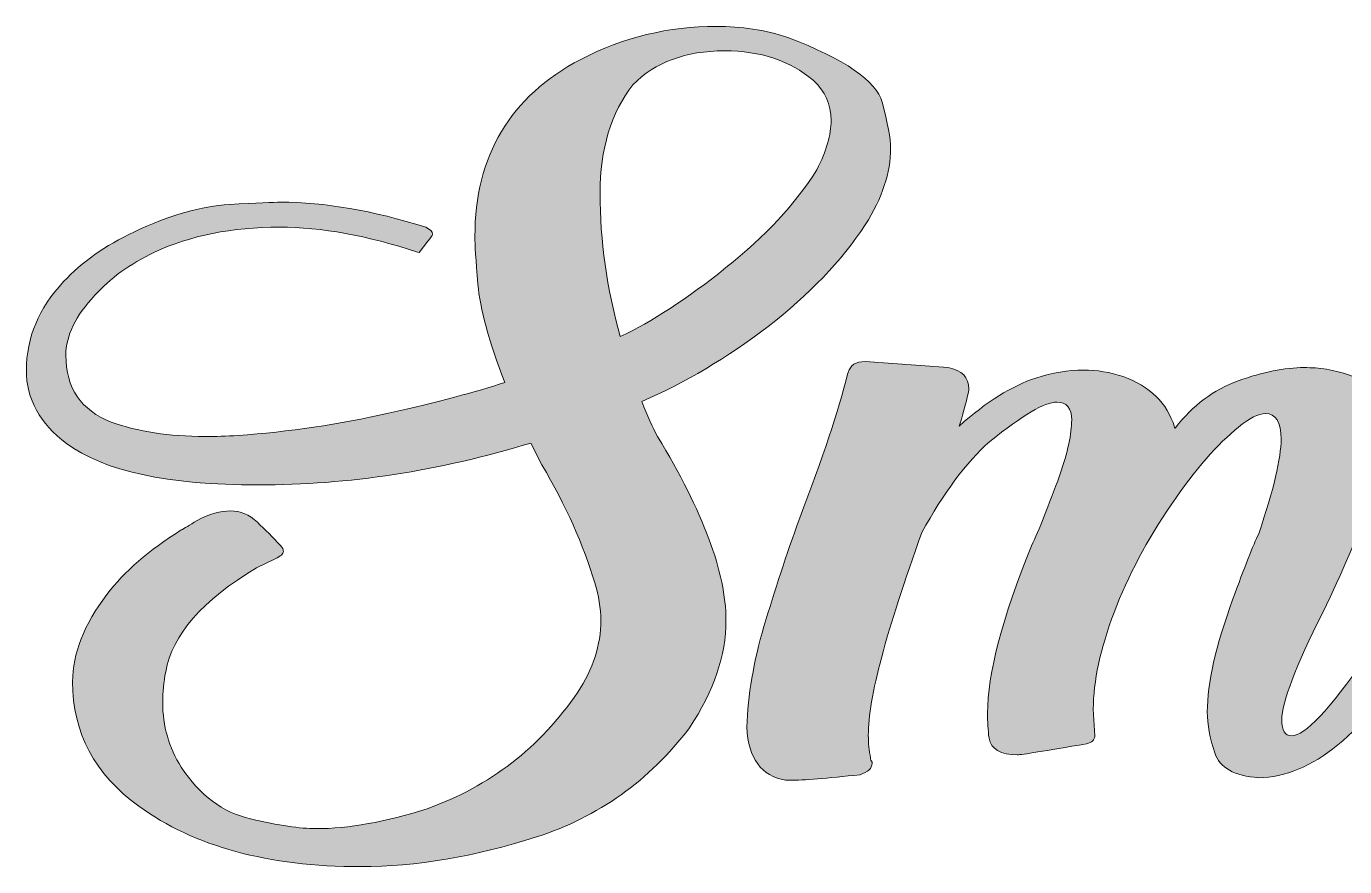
# Model space of a CAD drawing. Extents: x 554 to 1446, y -1398 to -601.
# Drawn here: x 585.1 to 999.9, y -865.9 to -601.5 of the extents above; entities that cross this region are included whole.
import ezdxf

# ---------------------------------------------------------------- set-up
doc = ezdxf.new("R2010")
doc.units = 0
doc.header["$MEASUREMENT"] = 0
doc.layers.add('katman 1', color=7, linetype='Continuous')

# ---------------------------------------------------------------- blocks, each defined once
blk = doc.blocks.new('block 2')
at = {"layer": 'katman 1', "true_color": 0xffffff}
h = blk.add_hatch(color=7, dxfattribs=at)
h.dxf.hatch_style = 2
edge = h.paths.add_edge_path()
edge.add_spline(control_points=[(620.52, -846.87), (606.61, -836.81), (599.66, -823.76), (599.66, -807.73), (599.66, -798.92), (603.25, -789.75), (610.44, -780.22), (615.91, -773.09), (623.72, -766.33), (633.88, -759.94), (634.82, -759.52), (636.46, -758.52), (638.81, -756.95), (642.71, -754.96), (646.23, -753.96), (649.36, -753.96), (652.48, -753.96), (655.29, -755.14), (657.8, -757.5), (660.29, -759.86), (662.72, -762.3), (665.06, -764.81), (665.69, -765.54), (666, -766.17), (666, -766.7), (666, -767.43), (665.14, -768.22), (663.42, -769.06), (663.42, -769.06), (657.56, -771.88), (657.56, -771.88), (640.52, -782.05), (630.99, -792.95), (628.96, -804.58), (628.33, -807.83), (628.02, -811.03), (628.02, -814.17), (628.02, -821.61), (629.97, -828.42), (633.88, -834.61), (639.66, -843.41), (646.93, -848.83), (655.68, -850.88), (664.44, -852.92), (671.31, -853.94), (676.32, -853.94), (686.47, -853.94), (698.12, -851.84), (711.25, -847.65), (730.94, -840.63), (746.72, -828.42), (758.6, -811.03), (763.44, -803.69), (765.87, -796.15), (765.87, -788.39), (765.87, -784.51), (765.24, -780.58), (763.99, -776.6), (760.4, -764.65), (754.85, -752.29), (747.35, -739.5), (747.35, -739.5), (743.83, -732.59), (743.83, -732.59), (715.07, -741.39), (686.47, -745.79), (658.03, -745.79), (629.58, -745.79), (609.5, -741.44), (597.78, -732.74), (589.34, -726.45), (585.12, -718.75), (585.12, -709.63), (585.12, -699.47), (589.03, -690.2), (596.84, -681.81), (602.47, -675.73), (609.89, -670.49), (619.11, -666.09), (630.37, -660.85), (640.33, -658), (649, -657.52), (657.68, -657.05), (663.03, -656.82), (665.06, -656.82), (678.97, -656.82), (694.21, -659.44), (710.78, -664.68), (712.18, -665.3), (712.89, -666.04), (712.89, -666.88), (712.89, -667.3), (712.42, -668.03), (711.48, -669.08), (711.48, -669.08), (708.67, -672.69), (708.67, -672.69), (708.67, -672.69), (708.2, -672.54), (708.2, -672.54), (692.41, -667.3), (677.96, -664.68), (664.83, -664.68), (649.82, -664.68), (636.7, -667.3), (625.44, -672.54), (617.63, -676.31), (611.38, -680.82), (606.69, -686.06), (600.59, -692.55), (597.55, -698.84), (597.55, -704.92), (597.55, -715.29), (602.31, -722.32), (611.85, -725.98), (620.13, -729.02), (629.97, -730.54), (641.39, -730.54), (644.67, -730.54), (648.1, -730.44), (651.7, -730.23), (667.8, -729.08), (683.58, -726.74), (699.05, -723.23), (714.53, -719.72), (726.72, -716.5), (735.63, -713.56), (730.62, -700.57), (727.81, -690.25), (727.19, -682.6), (726.56, -674.95), (726.25, -669.97), (726.25, -667.66), (726.25, -642.2), (737.35, -623.6), (759.54, -611.86), (772.98, -604.94), (787.2, -601.48), (802.21, -601.48), (810.02, -601.48), (817.52, -602.64), (824.71, -604.94), (842.68, -611.86), (852.57, -618.64), (854.37, -625.3), (856.16, -631.95), (857.06, -636.8), (857.06, -639.84), (857.06, -647.49), (854.4, -655.51), (849.09, -663.89), (841.59, -675.31), (831.39, -685.98), (818.5, -695.88), (805.6, -705.78), (792.36, -713.67), (778.76, -719.54), (780.48, -723.94), (782.12, -727.61), (783.69, -730.54), (798.06, -754.12), (805.25, -773.41), (805.25, -788.39), (805.25, -799.39), (801.42, -810.66), (793.77, -822.19), (781.11, -838.85), (765.05, -850.3), (745.59, -856.54), (726.13, -862.77), (707.73, -865.89), (690.38, -865.89), (661.15, -865.89), (637.87, -859.55), (620.52, -846.87)], knot_values=[0, 0, 0, 0, 1, 1, 1, 2, 2, 2, 3, 3, 3, 4, 4, 4, 5, 5, 5, 6, 6, 6, 7, 7, 7, 8, 8, 8, 9, 9, 9, 10, 10, 10, 11, 11, 11, 12, 12, 12, 13, 13, 13, 14, 14, 14, 15, 15, 15, 16, 16, 16, 17, 17, 17, 18, 18, 18, 19, 19, 19, 20, 20, 20, 21, 21, 21, 22, 22, 22, 23, 23, 23, 24, 24, 24, 25, 25, 25, 26, 26, 26, 27, 27, 27, 28, 28, 28, 29, 29, 29, 30, 30, 30, 31, 31, 31, 32, 32, 32, 33, 33, 33, 34, 34, 34, 35, 35, 35, 36, 36, 36, 37, 37, 37, 38, 38, 38, 39, 39, 39, 40, 40, 40, 41, 41, 41, 42, 42, 42, 43, 43, 43, 44, 44, 44, 45, 45, 45, 46, 46, 46, 47, 47, 47, 48, 48, 48, 49, 49, 49, 50, 50, 50, 51, 51, 51, 52, 52, 52, 53, 53, 53, 54, 54, 54, 55, 55, 55, 56, 56, 56, 57, 57, 57, 58, 58, 58, 58], degree=3, periodic=1)
edge = h.paths.add_edge_path()
edge.add_spline(control_points=[(805.25, -677.41), (817.6, -667.56), (827.13, -657.29), (833.85, -646.6), (836.82, -640.73), (838.31, -635.54), (838.31, -631.04), (838.31, -626.01), (836.43, -621.82), (832.68, -618.46), (825.49, -612.28), (816.19, -609.19), (804.78, -609.19), (792.59, -609.19), (782.98, -612.75), (775.95, -619.87), (769.07, -628.68), (765.63, -640.05), (765.63, -653.99), (765.63, -668.87), (767.74, -683.91), (771.96, -699.1), (781.81, -694.49), (792.91, -687.26), (805.25, -677.41)], knot_values=[0, 0, 0, 0, 1, 1, 1, 2, 2, 2, 3, 3, 3, 4, 4, 4, 5, 5, 5, 6, 6, 6, 7, 7, 7, 8, 8, 8, 8], degree=3, periodic=1)
h = blk.add_hatch(color=7, dxfattribs=at)
h.dxf.hatch_style = 2
edge = h.paths.add_edge_path()
edge.add_spline(control_points=[(824.01, -838.69), (816.35, -837.44), (812.29, -831.88), (811.82, -822.03), (812.13, -811.97), (813.93, -801.39), (817.21, -790.28), (820.49, -779.17), (824.24, -767.8), (828.46, -756.16), (835.65, -737.41), (840.65, -722.32), (843.47, -710.89), (843.47, -710.89), (843.7, -710.42), (843.7, -710.42), (844.32, -708.12), (846.12, -706.96), (849.09, -706.96), (849.09, -706.96), (875.11, -708.85), (875.11, -708.85), (879.49, -709.69), (881.68, -711.94), (881.68, -715.61), (881.68, -715.61), (881.68, -715.92), (881.68, -715.92), (881.05, -718.86), (880.27, -721.9), (879.33, -725.04), (879.33, -725.04), (878.63, -727.24), (878.63, -727.24), (887.22, -719.59), (895.28, -714.56), (902.78, -712.15), (907.93, -710.47), (912.93, -709.63), (917.78, -709.63), (922, -709.63), (926.14, -710.32), (930.21, -711.68), (938.65, -714.72), (944.04, -720.01), (946.38, -727.56), (946.38, -727.56), (946.62, -727.87), (946.62, -727.87), (952.09, -720.74), (958.69, -715.79), (966.43, -713.01), (974.16, -710.24), (981.08, -708.85), (987.17, -708.85), (989.52, -708.85), (991.86, -709.01), (994.21, -709.32), (1004.68, -711.42), (1010.26, -714.9), (1010.97, -719.77), (1011.67, -724.65), (1012.02, -727.98), (1012.02, -729.76), (1012.02, -741.29), (1005.69, -759.99), (993.03, -785.87), (984.44, -802.96), (980.14, -814.22), (980.14, -819.67), (980.14, -823.03), (981.15, -824.7), (983.19, -824.7), (987.41, -824.7), (995.14, -816.53), (1006.4, -800.18), (1018.12, -783.2), (1024.99, -772.25), (1027.03, -767.33), (1027.03, -767.33), (1037.81, -770.47), (1037.81, -770.47), (1036.87, -773.61), (1031.87, -782.52), (1022.81, -797.19), (1006.08, -824.13), (989.44, -837.7), (972.87, -837.91), (965.21, -837.38), (960.6, -834.79), (959.04, -830.13), (957.48, -825.46), (956.7, -821.14), (956.7, -817.16), (956.7, -808.25), (959.35, -796.51), (964.67, -781.95), (968.42, -771.57), (971.15, -764.65), (972.87, -761.2), (977.56, -747.26), (979.91, -737.3), (979.91, -731.33), (979.91, -725.98), (978.26, -723.31), (974.98, -723.31), (972.79, -723.31), (969.98, -724.73), (966.54, -727.56), (959.98, -732.8), (952.91, -740.94), (945.33, -752), (937.74, -763.06), (931.77, -774.35), (927.39, -785.87), (923.01, -797.41), (920.83, -807.57), (920.83, -816.37), (920.83, -816.37), (921.3, -824.7), (921.3, -824.7), (921.3, -825.96), (920.44, -826.8), (918.72, -827.22), (905.59, -829.52), (898.32, -830.68), (896.92, -830.68), (891.6, -830.68), (888.63, -828.95), (888.01, -825.49), (887.69, -822.87), (887.54, -820.25), (887.54, -817.63), (887.54, -805.26), (892.15, -787.71), (901.37, -764.97), (903.72, -759.94), (906.68, -752.5), (910.28, -742.65), (912.78, -735.41), (914.03, -729.65), (914.03, -725.35), (914.03, -721.58), (912.47, -719.7), (909.34, -719.7), (905.59, -719.7), (898.56, -723.84), (888.24, -732.11), (880.74, -738.82), (873.63, -748.36), (866.91, -760.72), (855.66, -791.64), (850.03, -812.91), (850.03, -824.55), (850.03, -827.06), (850.26, -829.42), (850.73, -831.62), (850.73, -832.15), (850.89, -832.62), (851.2, -833.03), (851.2, -833.03), (851.2, -833.35), (851.2, -833.35), (851.2, -834.92), (849.95, -836.12), (847.45, -836.96), (836.98, -838.12), (829.63, -838.69), (825.41, -838.69), (825.41, -838.69), (824.01, -838.69), (824.01, -838.69)], knot_values=[0, 0, 0, 0, 1, 1, 1, 2, 2, 2, 3, 3, 3, 4, 4, 4, 5, 5, 5, 6, 6, 6, 7, 7, 7, 8, 8, 8, 9, 9, 9, 10, 10, 10, 11, 11, 11, 12, 12, 12, 13, 13, 13, 14, 14, 14, 15, 15, 15, 16, 16, 16, 17, 17, 17, 18, 18, 18, 19, 19, 19, 20, 20, 20, 21, 21, 21, 22, 22, 22, 23, 23, 23, 24, 24, 24, 25, 25, 25, 26, 26, 26, 27, 27, 27, 28, 28, 28, 29, 29, 29, 30, 30, 30, 31, 31, 31, 32, 32, 32, 33, 33, 33, 34, 34, 34, 35, 35, 35, 36, 36, 36, 37, 37, 37, 38, 38, 38, 39, 39, 39, 40, 40, 40, 41, 41, 41, 42, 42, 42, 43, 43, 43, 44, 44, 44, 45, 45, 45, 46, 46, 46, 47, 47, 47, 48, 48, 48, 49, 49, 49, 50, 50, 50, 51, 51, 51, 52, 52, 52, 53, 53, 53, 54, 54, 54, 55, 55, 55, 56, 56, 56, 57, 57, 57, 57], degree=3, periodic=1)
at = {"layer": 'katman 1', "lineweight": 0}
for points, knots in [([(620.52, -846.87), (606.61, -836.81), (599.66, -823.76), (599.66, -807.73), (599.66, -798.92), (603.25, -789.75), (610.44, -780.22), (615.91, -773.09), (623.72, -766.33), (633.88, -759.94), (634.82, -759.52), (636.46, -758.52), (638.81, -756.95), (642.71, -754.96), (646.23, -753.96), (649.36, -753.96), (652.48, -753.96), (655.29, -755.14), (657.8, -757.5), (660.29, -759.86), (662.72, -762.3), (665.06, -764.81), (665.69, -765.54), (666, -766.17), (666, -766.7), (666, -767.43), (665.14, -768.22), (663.42, -769.06), (663.42, -769.06), (657.56, -771.88), (657.56, -771.88), (640.52, -782.05), (630.99, -792.95), (628.96, -804.58), (628.33, -807.83), (628.02, -811.03), (628.02, -814.17), (628.02, -821.61), (629.97, -828.42), (633.88, -834.61), (639.66, -843.41), (646.93, -848.83), (655.68, -850.88), (664.44, -852.92), (671.31, -853.94), (676.32, -853.94), (686.47, -853.94), (698.12, -851.84), (711.25, -847.65), (730.94, -840.63), (746.72, -828.42), (758.6, -811.03), (763.44, -803.69), (765.87, -796.15), (765.87, -788.39), (765.87, -784.51), (765.24, -780.58), (763.99, -776.6), (760.4, -764.65), (754.85, -752.29), (747.35, -739.5), (747.35, -739.5), (743.83, -732.59), (743.83, -732.59), (715.07, -741.39), (686.47, -745.79), (658.03, -745.79), (629.58, -745.79), (609.5, -741.44), (597.78, -732.74), (589.34, -726.45), (585.12, -718.75), (585.12, -709.63), (585.12, -699.47), (589.03, -690.2), (596.84, -681.81), (602.47, -675.73), (609.89, -670.49), (619.11, -666.09), (630.37, -660.85), (640.33, -658), (649, -657.52), (657.68, -657.05), (663.03, -656.82), (665.06, -656.82), (678.97, -656.82), (694.21, -659.44), (710.78, -664.68), (712.18, -665.3), (712.89, -666.04), (712.89, -666.88), (712.89, -667.3), (712.42, -668.03), (711.48, -669.08), (711.48, -669.08), (708.67, -672.69), (708.67, -672.69), (708.67, -672.69), (708.2, -672.54), (708.2, -672.54), (692.41, -667.3), (677.96, -664.68), (664.83, -664.68), (649.82, -664.68), (636.7, -667.3), (625.44, -672.54), (617.63, -676.31), (611.38, -680.82), (606.69, -686.06), (600.59, -692.55), (597.55, -698.84), (597.55, -704.92), (597.55, -715.29), (602.31, -722.32), (611.85, -725.98), (620.13, -729.02), (629.97, -730.54), (641.39, -730.54), (644.67, -730.54), (648.1, -730.44), (651.7, -730.23), (667.8, -729.08), (683.58, -726.74), (699.05, -723.23), (714.53, -719.72), (726.72, -716.5), (735.63, -713.56), (730.62, -700.57), (727.81, -690.25), (727.19, -682.6), (726.56, -674.95), (726.25, -669.97), (726.25, -667.66), (726.25, -642.2), (737.35, -623.6), (759.54, -611.86), (772.98, -604.94), (787.2, -601.48), (802.21, -601.48), (810.02, -601.48), (817.52, -602.64), (824.71, -604.94), (842.68, -611.86), (852.57, -618.64), (854.37, -625.3), (856.16, -631.95), (857.06, -636.8), (857.06, -639.84), (857.06, -647.49), (854.4, -655.51), (849.09, -663.89), (841.59, -675.31), (831.39, -685.98), (818.5, -695.88), (805.6, -705.78), (792.36, -713.67), (778.76, -719.54), (780.48, -723.94), (782.12, -727.61), (783.69, -730.54), (798.06, -754.12), (805.25, -773.41), (805.25, -788.39), (805.25, -799.39), (801.42, -810.66), (793.77, -822.19), (781.11, -838.85), (765.05, -850.3), (745.59, -856.54), (726.13, -862.77), (707.73, -865.89), (690.38, -865.89), (661.15, -865.89), (637.87, -859.55), (620.52, -846.87)], [0, 0, 0, 0, 1, 1, 1, 2, 2, 2, 3, 3, 3, 4, 4, 4, 5, 5, 5, 6, 6, 6, 7, 7, 7, 8, 8, 8, 9, 9, 9, 10, 10, 10, 11, 11, 11, 12, 12, 12, 13, 13, 13, 14, 14, 14, 15, 15, 15, 16, 16, 16, 17, 17, 17, 18, 18, 18, 19, 19, 19, 20, 20, 20, 21, 21, 21, 22, 22, 22, 23, 23, 23, 24, 24, 24, 25, 25, 25, 26, 26, 26, 27, 27, 27, 28, 28, 28, 29, 29, 29, 30, 30, 30, 31, 31, 31, 32, 32, 32, 33, 33, 33, 34, 34, 34, 35, 35, 35, 36, 36, 36, 37, 37, 37, 38, 38, 38, 39, 39, 39, 40, 40, 40, 41, 41, 41, 42, 42, 42, 43, 43, 43, 44, 44, 44, 45, 45, 45, 46, 46, 46, 47, 47, 47, 48, 48, 48, 49, 49, 49, 50, 50, 50, 51, 51, 51, 52, 52, 52, 53, 53, 53, 54, 54, 54, 55, 55, 55, 56, 56, 56, 57, 57, 57, 58, 58, 58, 58]), ([(805.25, -677.41), (817.6, -667.56), (827.13, -657.29), (833.85, -646.6), (836.82, -640.73), (838.31, -635.54), (838.31, -631.04), (838.31, -626.01), (836.43, -621.82), (832.68, -618.46), (825.49, -612.28), (816.19, -609.19), (804.78, -609.19), (792.59, -609.19), (782.98, -612.75), (775.95, -619.87), (769.07, -628.68), (765.63, -640.05), (765.63, -653.99), (765.63, -668.87), (767.74, -683.91), (771.96, -699.1), (781.81, -694.49), (792.91, -687.26), (805.25, -677.41)], [0, 0, 0, 0, 1, 1, 1, 2, 2, 2, 3, 3, 3, 4, 4, 4, 5, 5, 5, 6, 6, 6, 7, 7, 7, 8, 8, 8, 8]), ([(824.01, -838.69), (816.35, -837.44), (812.29, -831.88), (811.82, -822.03), (812.13, -811.97), (813.93, -801.39), (817.21, -790.28), (820.49, -779.17), (824.24, -767.8), (828.46, -756.16), (835.65, -737.41), (840.65, -722.32), (843.47, -710.89), (843.47, -710.89), (843.7, -710.42), (843.7, -710.42), (844.32, -708.12), (846.12, -706.96), (849.09, -706.96), (849.09, -706.96), (875.11, -708.85), (875.11, -708.85), (879.49, -709.69), (881.68, -711.94), (881.68, -715.61), (881.68, -715.61), (881.68, -715.92), (881.68, -715.92), (881.05, -718.86), (880.27, -721.9), (879.33, -725.04), (879.33, -725.04), (878.63, -727.24), (878.63, -727.24), (887.22, -719.59), (895.28, -714.56), (902.78, -712.15), (907.93, -710.47), (912.93, -709.63), (917.78, -709.63), (922, -709.63), (926.14, -710.32), (930.21, -711.68), (938.65, -714.72), (944.04, -720.01), (946.38, -727.56), (946.38, -727.56), (946.62, -727.87), (946.62, -727.87), (952.09, -720.74), (958.69, -715.79), (966.43, -713.01), (974.16, -710.24), (981.08, -708.85), (987.17, -708.85), (989.52, -708.85), (991.86, -709.01), (994.21, -709.32), (1004.68, -711.42), (1010.26, -714.9), (1010.97, -719.77), (1011.67, -724.65), (1012.02, -727.98), (1012.02, -729.76), (1012.02, -741.29), (1005.69, -759.99), (993.03, -785.87), (984.44, -802.96), (980.14, -814.22), (980.14, -819.67), (980.14, -823.03), (981.15, -824.7), (983.19, -824.7), (987.41, -824.7), (995.14, -816.53), (1006.4, -800.18), (1018.12, -783.2), (1024.99, -772.25), (1027.03, -767.33), (1027.03, -767.33), (1037.81, -770.47), (1037.81, -770.47), (1036.87, -773.61), (1031.87, -782.52), (1022.81, -797.19), (1006.08, -824.13), (989.44, -837.7), (972.87, -837.91), (965.21, -837.38), (960.6, -834.79), (959.04, -830.13), (957.48, -825.46), (956.7, -821.14), (956.7, -817.16), (956.7, -808.25), (959.35, -796.51), (964.67, -781.95), (968.42, -771.57), (971.15, -764.65), (972.87, -761.2), (977.56, -747.26), (979.91, -737.3), (979.91, -731.33), (979.91, -725.98), (978.26, -723.31), (974.98, -723.31), (972.79, -723.31), (969.98, -724.73), (966.54, -727.56), (959.98, -732.8), (952.91, -740.94), (945.33, -752), (937.74, -763.06), (931.77, -774.35), (927.39, -785.87), (923.01, -797.41), (920.83, -807.57), (920.83, -816.37), (920.83, -816.37), (921.3, -824.7), (921.3, -824.7), (921.3, -825.96), (920.44, -826.8), (918.72, -827.22), (905.59, -829.52), (898.32, -830.68), (896.92, -830.68), (891.6, -830.68), (888.63, -828.95), (888.01, -825.49), (887.69, -822.87), (887.54, -820.25), (887.54, -817.63), (887.54, -805.26), (892.15, -787.71), (901.37, -764.97), (903.72, -759.94), (906.68, -752.5), (910.28, -742.65), (912.78, -735.41), (914.03, -729.65), (914.03, -725.35), (914.03, -721.58), (912.47, -719.7), (909.34, -719.7), (905.59, -719.7), (898.56, -723.84), (888.24, -732.11), (880.74, -738.82), (873.63, -748.36), (866.91, -760.72), (855.66, -791.64), (850.03, -812.91), (850.03, -824.55), (850.03, -827.06), (850.26, -829.42), (850.73, -831.62), (850.73, -832.15), (850.89, -832.62), (851.2, -833.03), (851.2, -833.03), (851.2, -833.35), (851.2, -833.35), (851.2, -834.92), (849.95, -836.12), (847.45, -836.96), (836.98, -838.12), (829.63, -838.69), (825.41, -838.69), (825.41, -838.69), (824.01, -838.69), (824.01, -838.69)], [0, 0, 0, 0, 1, 1, 1, 2, 2, 2, 3, 3, 3, 4, 4, 4, 5, 5, 5, 6, 6, 6, 7, 7, 7, 8, 8, 8, 9, 9, 9, 10, 10, 10, 11, 11, 11, 12, 12, 12, 13, 13, 13, 14, 14, 14, 15, 15, 15, 16, 16, 16, 17, 17, 17, 18, 18, 18, 19, 19, 19, 20, 20, 20, 21, 21, 21, 22, 22, 22, 23, 23, 23, 24, 24, 24, 25, 25, 25, 26, 26, 26, 27, 27, 27, 28, 28, 28, 29, 29, 29, 30, 30, 30, 31, 31, 31, 32, 32, 32, 33, 33, 33, 34, 34, 34, 35, 35, 35, 36, 36, 36, 37, 37, 37, 38, 38, 38, 39, 39, 39, 40, 40, 40, 41, 41, 41, 42, 42, 42, 43, 43, 43, 44, 44, 44, 45, 45, 45, 46, 46, 46, 47, 47, 47, 48, 48, 48, 49, 49, 49, 50, 50, 50, 51, 51, 51, 52, 52, 52, 53, 53, 53, 54, 54, 54, 55, 55, 55, 56, 56, 56, 57, 57, 57, 57])]:
    blk.add_open_spline(points, degree=3, knots=knots, dxfattribs=at)

msp = doc.modelspace()

# ---------------------------------------------------------------- block references
at = {"layer": 'katman 1'}
msp.add_blockref('block 2', (0, 0), dxfattribs=at)

doc.saveas('drawing.dxf')
